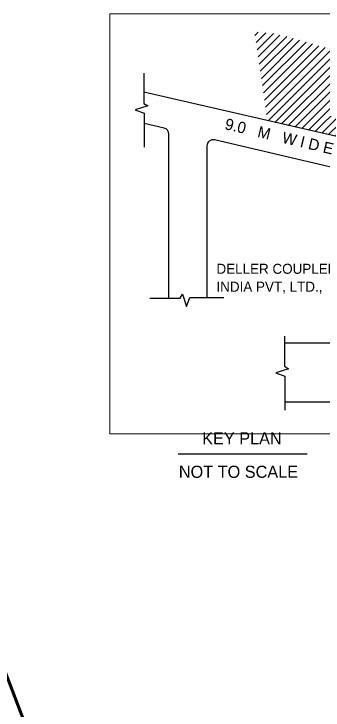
# Model space of a CAD drawing. Header units: metres. Extents: x 1422408 to 2267285, y 4015 to 80428.
# Drawn here: x 2267069.31 to 2267079.28, y 4058.82 to 4081.28 of the extents above; entities that cross this region are included whole.
import ezdxf

# ---------------------------------------------------------------- set-up
doc = ezdxf.new("R2010")
doc.units = ezdxf.units.M
doc.header["$LTSCALE"] = 3.5
doc.header["$MEASUREMENT"] = 0
for name, color, linetype in [('BOUNDARY', 7, 'CONTINUOUS'), ('fmb', 6, 'CONTINUOUS'), ('HAT', 15, 'CONTINUOUS'), ('ID', 3, 'CONTINUOUS'), ('TEXT1', 7, 'CONTINUOUS')]:
    doc.layers.add(name, color=color, linetype=linetype)
doc.layers.add('LOCATION_PLAN', color=7, linetype='CONTINUOUS', lineweight=0)
doc.styles.add('J2', font='swissel.ttf', dxfattribs={"height": 4.75})

msp = doc.modelspace()

# ---------------------------------------------------------------- hatches: boundary and pattern name
at = {"layer": 'HAT', "ltscale": 400}
h = msp.add_hatch(dxfattribs=at)
h.set_pattern_fill('ANSI31', color=256, scale=1.5, style=0)
h.set_pattern_definition([(45, (2265519.663, 3972.024), (-0.132582521, 0.132582521), [])])
h.paths.add_polyline_path([(2267079.30199, 4077.41748), (2267080.05299, 4077.24239), (2267079.85454, 4078.61784), (2267079.73867, 4079.4274), (2267079.6395, 4080.10883), (2267078.78677, 4080.35435), (2267078.0969, 4080.54751), (2267078.09981, 4080.56646), (2267077.85994, 4080.59453), (2267077.86247, 4080.6316), (2267077.12799, 4080.69097), (2267077.12792, 4080.6949), (2267077.06413, 4080.69374), (2267077.16797, 4080.00026), (2267077.28215, 4079.22716), (2267077.48368, 4077.83246), (2267077.95515, 4077.72385), (2267078.62474, 4077.56968)])

# ---------------------------------------------------------------- linework, layer by layer
at = {"layer": 'BOUNDARY', "const_width": 0.000937}
msp.add_lwpolyline([(2267079.30199, 4077.41748), (2267080.05299, 4077.24239), (2267079.85454, 4078.61784), (2267079.73867, 4079.4274), (2267079.6395, 4080.10883), (2267078.78677, 4080.35435), (2267078.0969, 4080.54751), (2267078.09981, 4080.56646), (2267077.85994, 4080.59453), (2267077.86247, 4080.6316), (2267077.12799, 4080.69097), (2267077.12792, 4080.6949), (2267077.06413, 4080.69374), (2267077.16797, 4080.00026), (2267077.28215, 4079.22716), (2267077.48368, 4077.83246), (2267077.95515, 4077.72385), (2267078.62474, 4077.56968), (2267079.30199, 4077.41748)], dxfattribs=at)
msp.add_lwpolyline([(2267075.5318, 4073.42509), (2267077.09201, 4073.42509), (2267077.09201, 4075.18987), (2267075.5318, 4075.18987)], close=True, dxfattribs=at)
at = {"layer": 'fmb', "color": 1, "ltscale": 400, "const_width": 0.1}
msp.add_lwpolyline([(2267063.08779, 4075.671), (2267035.51572, 4076.86643), (2267035.25673, 4078.44533), (2267016.61964, 4076.11141), (2267031.92756, 4032.43603), (2267055.41225, 4031.5265), (2267079.51104, 4032.50707)], close=True, dxfattribs=at)
at = {"layer": 'ID', "ltscale": 400}
for p, q in [((2267078.04683, 4068.76512), (2267093.96047, 4068.76512)), ((2267074.60477, 4067.0861), (2267078.76475, 4067.0861))]:
    msp.add_line(p, q, dxfattribs=at)
for points in [[(2267073.49444, 4079.36679), (2267073.49444, 4078.38977), (2267073.62428, 4078.31028), (2267073.22099, 4078.18342), (2267073.51226, 4078.07148), (2267073.51226, 4076.97448)], [(2267073.68799, 4072.10805), (2267074.66501, 4072.10805), (2267074.7445, 4072.2379), (2267074.87136, 4071.8346), (2267074.9833, 4072.12587), (2267076.08029, 4072.12587)], [(2267078.02901, 4070.88799), (2267078.02901, 4069.91097), (2267078.15886, 4069.83149), (2267077.75556, 4069.70462), (2267078.04683, 4069.59269), (2267078.04683, 4068.49569)]]:
    msp.add_lwpolyline(points, dxfattribs=at)
for points in [[(2267093.94265, 4070.67283), (2267089.57587, 4070.67283, -0.63341117), (2267089.42132, 4070.99978), (2267090.9038, 4072.80442, 0.5032544), (2267090.82594, 4073.11608), (2267081.90686, 4076.81895, 0.0986958), (2267081.83017, 4076.83424), (2267073.49444, 4078.74864)], [(2267074.30858, 4072.12587), (2267074.30858, 4077.39885, 0.34803389), (2267074.1544, 4077.59354), (2267073.51226, 4077.74464)], [(2267078.02901, 4070.67283), (2267087.38591, 4070.67283, 0.22443144), (2267088.15862, 4071.03807), (2267089.27551, 4072.39767, 0.5032544), (2267089.19765, 4072.70933), (2267081.70753, 4075.81895, 0.0986958), (2267081.63084, 4075.83424), (2267075.77761, 4077.21157, 0.48364223), (2267075.5318, 4077.01689), (2267075.5318, 4072.12587)]]:
    msp.add_lwpolyline(points, format="xyb", dxfattribs=at)
at = {"layer": 'LOCATION_PLAN'}
msp.add_lwpolyline([(2267072.399, 4067.729), (2267112.24331, 4067.729), (2267112.24331, 4081.27654), (2267072.399, 4081.27654)], close=True, dxfattribs=at)

# ---------------------------------------------------------------- texts
at = {"layer": 'TEXT1', "style": 'J2', "width": 0.96}
msp.add_text('9.0   M   W I D E  ', height=0.3634582, rotation=346.670208, dxfattribs=at).set_placement((2267076.08481, 4077.56303))
for s, height, p in [('DELLER COUPLERS', 0.323074, (2267075.83981, 4072.89454)), ('INDIA PVT, LTD.,', 0.323074, (2267075.83981, 4072.31669)), ('KEY PLAN', 0.390919, (2267075.37875, 4067.39389)), ('NOT TO SCALE', 0.3909195, (2267074.62604, 4066.31434))]:
    msp.add_text(s, height=height, dxfattribs=at).set_placement(p)

doc.saveas('drawing.dxf')
